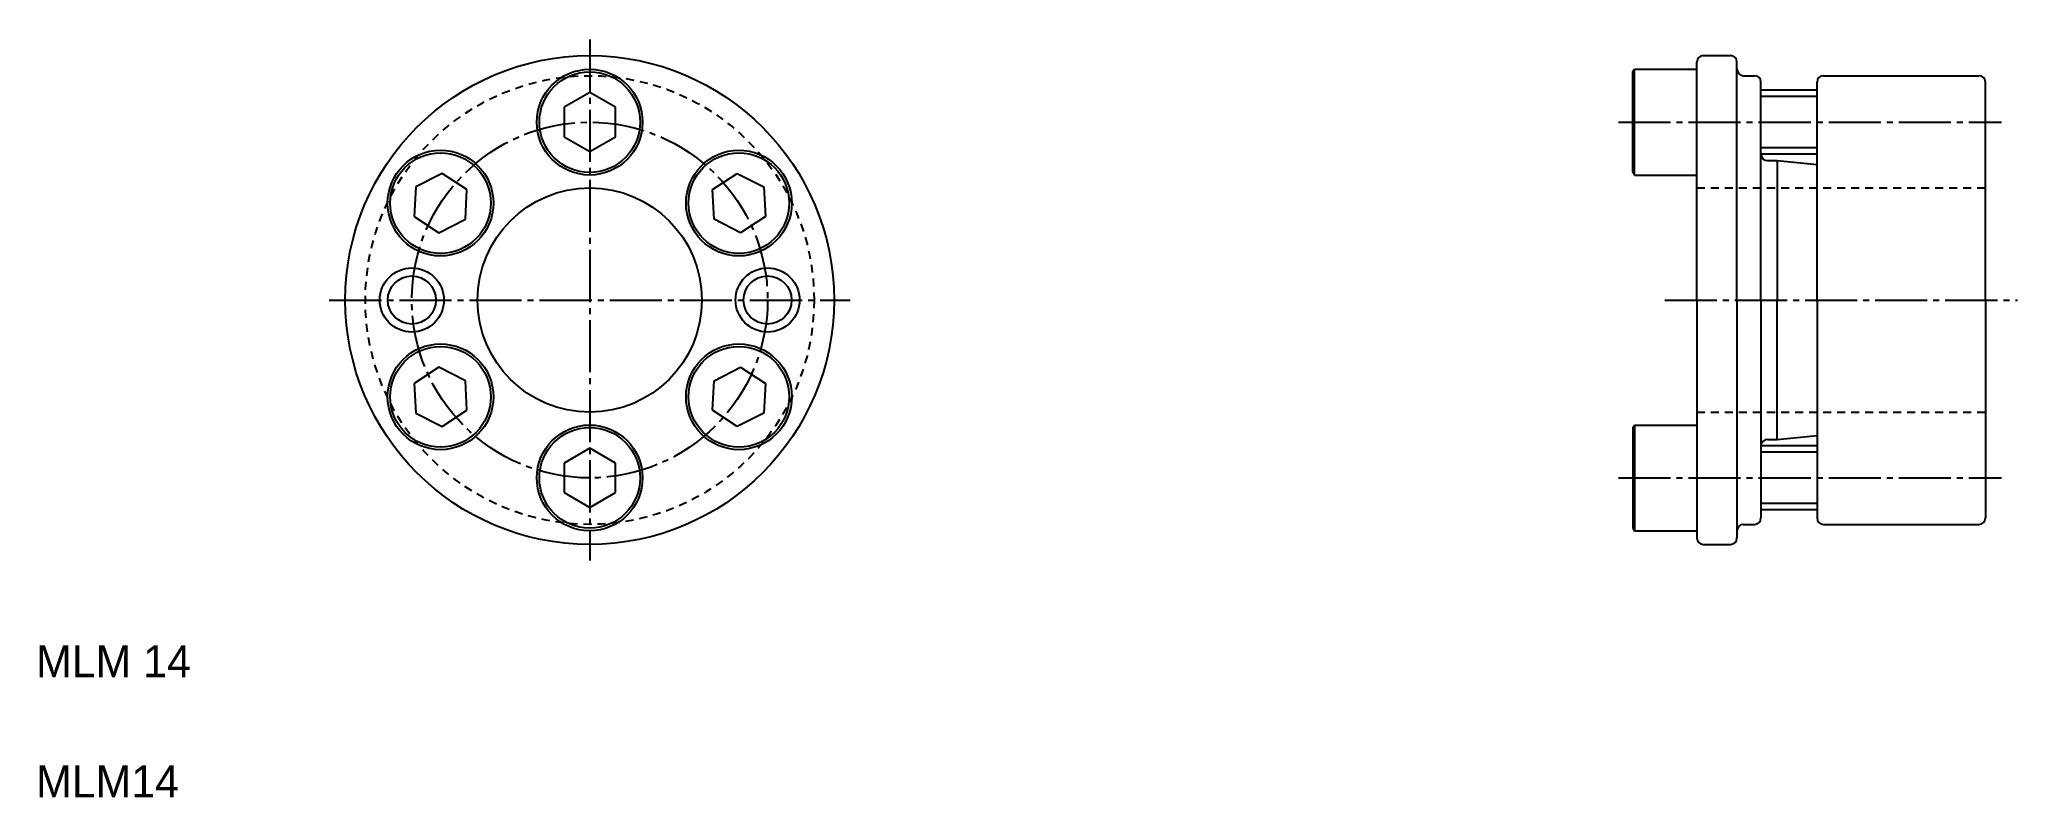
# Model space of a CAD drawing. Extents: x 5 to 129, y 5 to 52.
import ezdxf

# ---------------------------------------------------------------- set-up
doc = ezdxf.new("R2010")
doc.units = 0
doc.header["$LTSCALE"] = 0.25
doc.linetypes.add('CENTER', pattern=[17.5, 13, -1.5, 1.5, -1.5])
doc.linetypes.add('DASHED', pattern=[3.5, 2, -1.5])
doc.layers.get('0').update_dxf_attribs({"linetype": 'CONTINUOUS'})
doc.layers.add('CENTER', color=1, linetype='CENTER')

msp = doc.modelspace()

# ---------------------------------------------------------------- linework, layer by layer
for p, q in [((108.64, 36.04), (108.64, 50.89)), ((109.04, 51.29), (110.74, 51.29)), ((111.14, 36.04), (111.14, 50.89)), ((104.64, 50.28), (104.74, 50.44)), ((104.64, 44.01), (104.64, 50.28)), ((104.74, 43.84), (104.74, 50.44)), ((104.74, 50.44), (108.64, 50.44)), ((108.64, 43.84), (108.64, 50.44)), ((111.55, 50.04), (112.24, 50.04)), ((112.64, 36.04), (112.64, 49.64)), ((116.14, 36.04), (116.14, 49.64)), ((116.54, 50.04), (126.24, 50.04)), ((126.64, 36.04), (126.64, 49.64)), ((39.55, 48.99), (37.95, 48.07)), ((41.15, 48.07), (39.55, 48.99)), ((40.35, 48.53), (40.35, 48.53)), ((40.75, 48.3), (40.75, 48.3)), ((108.64, 45.14), (108.64, 49.14)), ((116.14, 49.14), (112.64, 49.14)), ((37.95, 48.07), (37.95, 46.22)), ((41.15, 46.22), (41.15, 48.07)), ((37.95, 46.22), (39.55, 45.3)), ((39.55, 45.3), (41.15, 46.22)), ((116.14, 45.14), (112.64, 45.14)), ((113.05, 44.74), (113.64, 44.74)), ((113.64, 44.74), (113.64, 36.04)), ((113.64, 44.74), (116.14, 44.49)), ((30.34, 43.93), (28.69, 43.1)), ((31.89, 42.93), (30.34, 43.93)), ((47.21, 42.93), (48.76, 43.93)), ((48.76, 43.93), (50.41, 43.1)), ((104.64, 44.01), (104.74, 43.84)), ((104.74, 43.84), (108.64, 43.84)), ((28.69, 43.1), (28.59, 41.25)), ((31.79, 41.08), (31.89, 42.93)), ((47.31, 41.08), (47.21, 42.93)), ((50.41, 43.1), (50.51, 41.25)), ((28.59, 41.25), (30.14, 40.24)), ((30.14, 40.24), (31.79, 41.08)), ((48.96, 40.24), (47.31, 41.08)), ((50.51, 41.25), (48.96, 40.24)), ((108.64, 36.04), (108.64, 21.19)), ((111.14, 36.04), (111.14, 21.19)), ((112.64, 36.04), (112.64, 22.44)), ((113.64, 27.34), (113.64, 36.04)), ((116.14, 36.04), (116.14, 22.44)), ((126.64, 36.04), (126.64, 22.44)), ((30.14, 31.84), (28.59, 30.84)), ((31.79, 31), (30.14, 31.84)), ((31.89, 29.16), (31.79, 31)), ((47.21, 29.16), (47.31, 31)), ((47.31, 31), (48.96, 31.84)), ((48.96, 31.84), (50.51, 30.84)), ((28.59, 30.84), (28.69, 28.99)), ((50.51, 30.84), (50.41, 28.99)), ((28.69, 28.99), (30.34, 28.15)), ((30.34, 28.15), (31.89, 29.16)), ((48.76, 28.15), (47.21, 29.16)), ((50.41, 28.99), (48.76, 28.15)), ((104.64, 28.08), (104.74, 28.24)), ((104.64, 28.08), (104.64, 21.81)), ((104.74, 28.24), (104.74, 21.64)), ((104.74, 28.24), (108.64, 28.24)), ((108.64, 28.24), (108.64, 21.64)), ((113.05, 27.34), (113.64, 27.34)), ((113.64, 27.34), (116.14, 27.59)), ((39.55, 26.79), (37.95, 25.87)), ((41.15, 25.87), (39.55, 26.79)), ((108.64, 26.94), (108.64, 22.94)), ((116.14, 26.94), (112.64, 26.94)), ((37.95, 25.87), (37.95, 24.02)), ((41.15, 24.02), (41.15, 25.87)), ((37.95, 24.02), (39.55, 23.1)), ((39.55, 23.1), (41.15, 24.02)), ((116.14, 22.94), (112.64, 22.94)), ((104.64, 21.81), (104.74, 21.64)), ((104.74, 21.64), (108.64, 21.64)), ((111.55, 22.04), (112.24, 22.04)), ((116.54, 22.04), (126.24, 22.04)), ((109.04, 20.79), (110.74, 20.79))]:
    msp.add_line(p, q)
at = {"color": 3}
for p, q in [((116.14, 48.74), (112.64, 48.74)), ((116.14, 45.54), (112.64, 45.54)), ((116.14, 26.54), (112.64, 26.54)), ((116.14, 23.34), (112.64, 23.34))]:
    msp.add_line(p, q, dxfattribs=at)
at = {"color": 3, "linetype": 'DASHED'}
for p, q in [((108.64, 43.04), (126.64, 43.04)), ((108.64, 29.04), (126.64, 29.04))]:
    msp.add_line(p, q, dxfattribs=at)
for centre, radius in [((39.55, 36.04), 15.25), ((39.55, 47.14), 3.3), ((39.55, 47.14), 3.14), ((30.24, 42.09), 3.3), ((30.24, 42.09), 3.14), ((48.86, 42.09), 3.3), ((48.86, 42.09), 3.14), ((39.55, 36.04), 7), ((28.45, 36.04), 1.5), ((50.65, 36.04), 1.5), ((30.24, 30), 3.3), ((30.24, 30), 3.14), ((48.86, 30), 3.3), ((48.86, 30), 3.14), ((39.55, 24.94), 3.3), ((39.55, 24.94), 3.14)]:
    msp.add_circle(centre, radius)
msp.add_circle((39.55, 36.04), 14, dxfattribs=at)
at = {"color": 3}
for centre in [(28.45, 36.04), (50.65, 36.04)]:
    msp.add_circle(centre, 2, dxfattribs=at)
for centre, radius, start, end in [((109.04, 50.89), 0.4, 90, 180), ((110.74, 50.89), 0.4, 0, 90), ((111.55, 50.45), 0.41, 180, 270), ((112.24, 49.64), 0.4, 0, 90), ((116.54, 49.64), 0.4, 90, 180), ((126.24, 49.64), 0.4, 0, 90), ((113.05, 45.15), 0.41, 180, 270), ((113.05, 26.93), 0.41, 90, 180), ((112.24, 22.44), 0.4, 270, 0), ((116.54, 22.44), 0.4, 180, 270), ((126.24, 22.44), 0.4, 270, 0), ((109.04, 21.19), 0.4, 180, 270), ((110.74, 21.19), 0.4, 270, 0), ((111.55, 21.63), 0.41, 90, 180)]:
    msp.add_arc(centre, radius, start, end)
at = {"layer": 'CENTER', "color": 1, "linetype": 'CENTER'}
for p, q in [((39.55, 52.29), (39.55, 19.79)), ((103.74, 47.14), (127.64, 47.14)), ((23.3, 36.04), (55.8, 36.04)), ((106.64, 36.04), (128.64, 36.04)), ((103.74, 24.94), (127.64, 24.94))]:
    msp.add_line(p, q, dxfattribs=at)
msp.add_circle((39.55, 36.04), 11.1, dxfattribs=at)

# ---------------------------------------------------------------- texts
for s, p in [('MLM 14', (5, 12.5)), ('MLM14', (5, 5))]:
    msp.add_text(s, height=2).set_placement(p)

doc.saveas('drawing.dxf')
